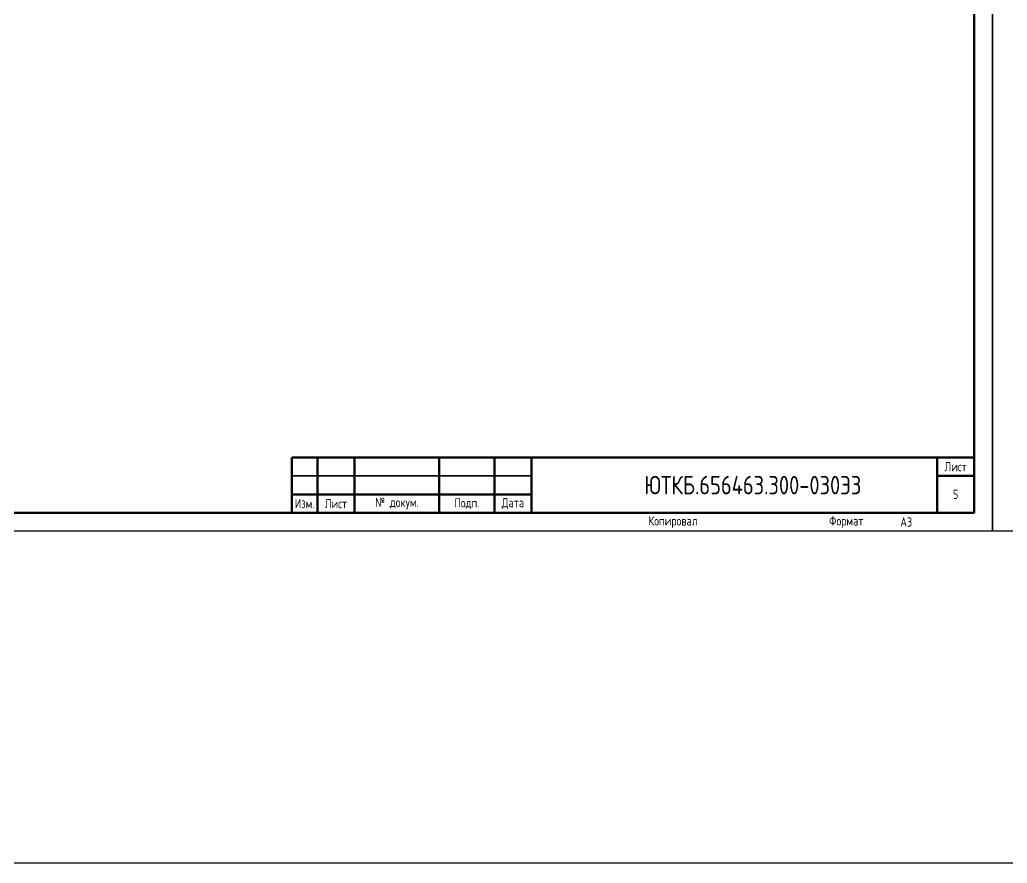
# Model space of a CAD drawing. Header units: millimetres. Extents: x -921 to 3406, y -90 to 586.
# Drawn here: x 1836.3 to 2104, y -90 to 138.7 of the extents above; entities that cross this region are included whole.
import ezdxf

# ---------------------------------------------------------------- set-up
doc = ezdxf.new("R2010")
doc.units = ezdxf.units.MM
doc.styles.add('Gost_type_A', font='GOST_A.TTF')

# ---------------------------------------------------------------- blocks, each defined once
blk = doc.blocks.new('Формат_А3')
blk.add_lwpolyline([(-420, 297), (0, 297), (0, 0), (-420, 0)], close=True)
at = {"lineweight": 50}
blk.add_lwpolyline([(-400, 292), (-5, 292), (-5, 5), (-400, 5)], close=True, dxfattribs=at)
blk = doc.blocks.new('Штамп малый нижний')
at = {"lineweight": 50}
for points in [[(-185, 15), (-178, 15), (-178, 5), (-185, 5)], [(-178, 15), (-168, 15), (-168, 5), (-178, 5)], [(-168, 15), (-145, 15), (-145, 5), (-168, 5)], [(-145, 15), (-130, 15), (-130, 5), (-145, 5)], [(-130, 15), (-120, 15), (-120, 5), (-130, 5)], [(-120, 15), (-10, 15), (-10, 0), (-120, 0)], [(-10, 15), (0, 15), (0, 10), (-10, 10)], [(-10, 10), (0, 10), (0, 0), (-10, 0)], [(-185, 5), (-178, 5), (-178, 0), (-185, 0)], [(-178, 5), (-168, 5), (-168, 0), (-178, 0)], [(-168, 5), (-145, 5), (-145, 0), (-168, 0)], [(-145, 5), (-130, 5), (-130, 0), (-145, 0)], [(-130, 5), (-120, 5), (-120, 0), (-130, 0)]]:
    blk.add_lwpolyline(points, close=True, dxfattribs=at)
for points in [[(-185, 15), (-178, 15), (-178, 10), (-185, 10)], [(-178, 15), (-168, 15), (-168, 10), (-178, 10)], [(-168, 15), (-145, 15), (-145, 10), (-168, 10)], [(-145, 15), (-130, 15), (-130, 10), (-145, 10)], [(-130, 15), (-120, 15), (-120, 10), (-130, 10)], [(-185, 10), (-178, 10), (-178, 5), (-185, 5)], [(-178, 10), (-168, 10), (-168, 5), (-178, 5)], [(-168, 10), (-145, 10), (-145, 5), (-168, 5)], [(-145, 10), (-130, 10), (-130, 5), (-145, 5)], [(-130, 10), (-120, 10), (-120, 5), (-130, 5)]]:
    blk.add_lwpolyline(points, close=True)
at = {"char_height": 2.5, "style": 'Gost_type_A'}
for s, insert, width, attachment_point in [('Лист', (-5, 12.5), 10, 5), ('Изм.', (-181.5, 2.5), 7, 5), ('Лист', (-173, 2.5), 10, 5), ('№ докум.', (-156.5, 2.5), 23, 5), ('Подп.', (-137.5, 2.5), 15, 5), ('Дата', (-125, 2.5), 10, 5), ('Копировал', (-75, -2.53), 13.1202, 6), ('Формат', (-30, -2.53), 13.1202, 6)]:
    blk.add_mtext(s, dxfattribs=dict(at, insert=insert, width=width, attachment_point=attachment_point))

msp = doc.modelspace()

# ---------------------------------------------------------------- linework, layer by layer
for points in [[(-920.84, 586), (3406.45, 586), (3406.45, -90), (-920.84, -90)], [(2397, 420), (2397, 0), (2100, 0), (2100, 420)]]:
    msp.add_lwpolyline(points, close=True)

# ---------------------------------------------------------------- block references
at = {"color": 1}
for name, p in [('Формат_А3', (2100, 0)), ('Штамп малый нижний', (2095, 5))]:
    msp.add_blockref(name, p, dxfattribs=at)

# ---------------------------------------------------------------- texts
at = {"style": 'Gost_type_A'}
for s, insert, char_height, width, attachment_point in [('ЮТКБ.656463.300-030Э3', (2035, 12.5), 5, 120, 5), ('5', (2090, 10), 2.5, 10, 5), ('A3', (2075, 2.5), 2.5, 20, 4)]:
    msp.add_mtext(s, dxfattribs=dict(at, insert=insert, char_height=char_height, width=width, attachment_point=attachment_point))

doc.saveas('drawing.dxf')
